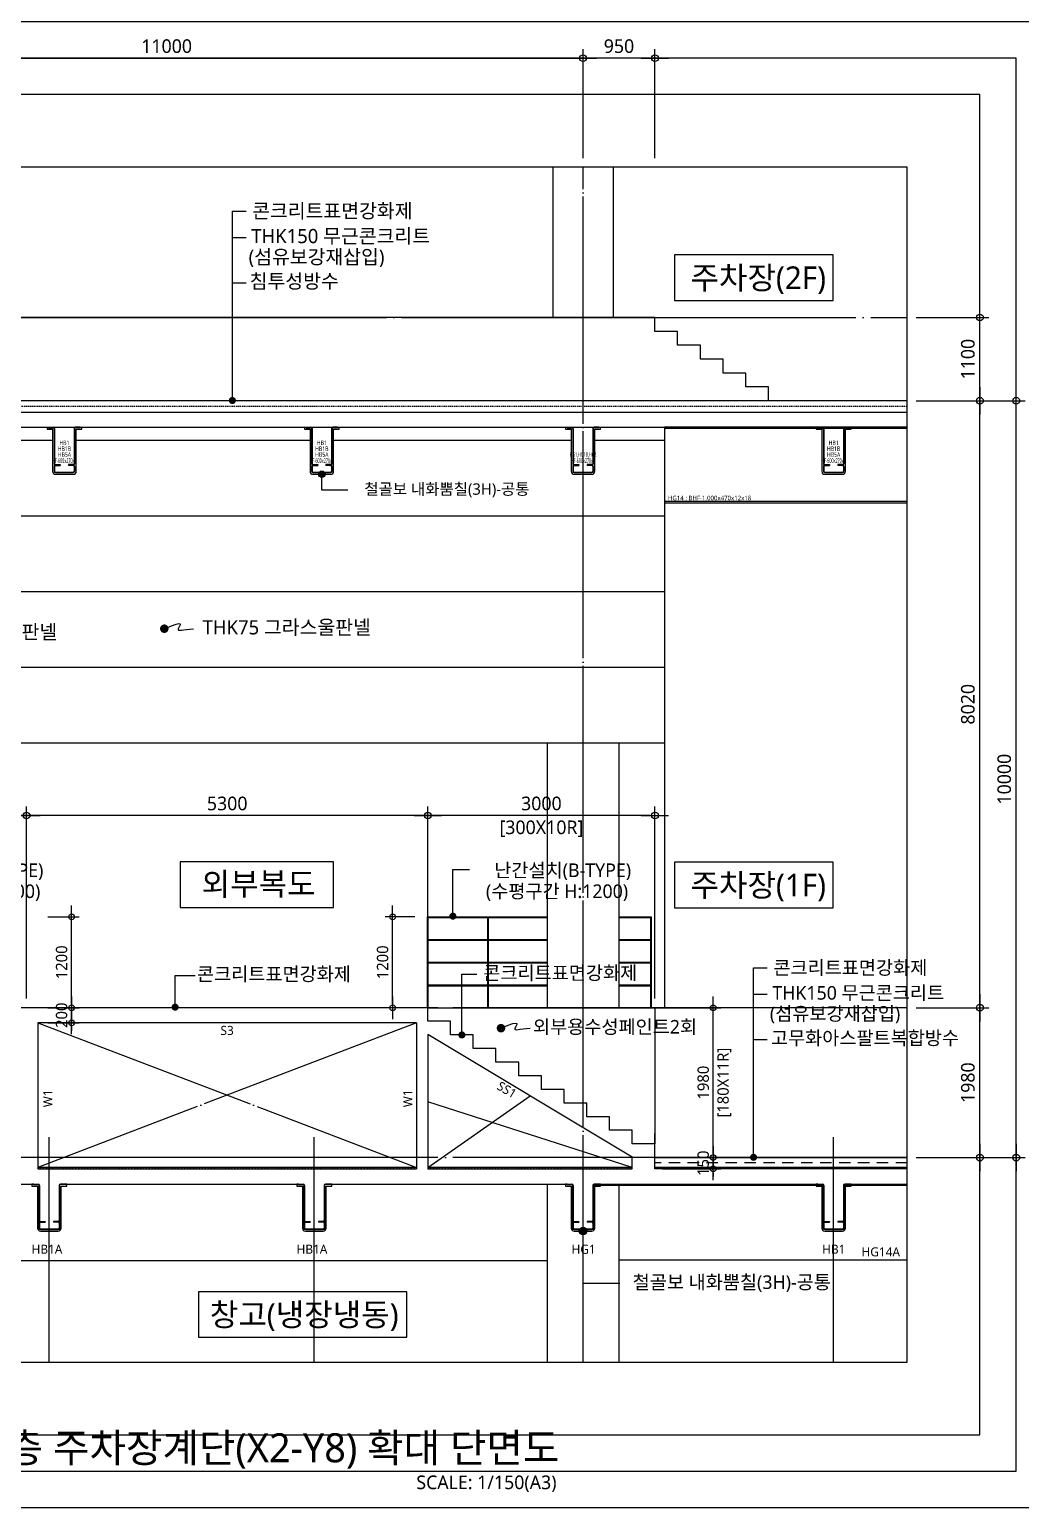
# Model space of a CAD drawing. Header units: millimetres. Extents: x 13515 to 183937, y -33900 to -660.
# Drawn here: x 85457 to 98546, y -33420 to -13892 of the extents above; entities that cross this region are included whole.
import ezdxf
from ezdxf.enums import TextEntityAlignment as Align

# ---------------------------------------------------------------- set-up
doc = ezdxf.new("R2010")
doc.units = ezdxf.units.MM
doc.header["$LTSCALE"] = 100
doc.header["$MEASUREMENT"] = 0
doc.header["$PDSIZE"] = -10
for name, pattern in [('CEN', [62, 60, -1, 0, -1]), ('HID', [2.5, 1.5, -1]), ('HIDDEN', [2, 1, -1])]:
    doc.linetypes.add(name, pattern=pattern)
doc.layers.get('0').update_dxf_attribs({"linetype": 'CONTINUOUS'})
doc.layers.get('Defpoints').update_dxf_attribs({"color": 171, "linetype": 'CONTINUOUS'})
for name, color, linetype in [('CEN', 1, 'CEN'), ('CEN(ST)', 1, 'CEN'), ('CON', 2, 'CONTINUOUS'), ('ELE-6', 8, 'CONTINUOUS'), ('ELE6', 8, 'CONTINUOUS'), ('ELE9', 9, 'CONTINUOUS'), ('FIN', 8, 'CONTINUOUS'), ('FIN(내화피복)', 8, 'CONTINUOUS'), ('FIN(패널-T75 글라스울)', 6, 'CONTINUOUS'), ('FIN-2', 9, 'CONTINUOUS'), ('HF', 3, 'CONTINUOUS'), ('LED', 7, 'CONTINUOUS'), ('NDIM', 7, 'CONTINUOUS'), ('S-SBEAM-HF', 4, 'CONTINUOUS'), ('S-SGIRDER-HF', 3, 'CONTINUOUS'), ('SYM', 7, 'CONTINUOUS'), ('TEXT', 3, 'CONTINUOUS'), ('TEXT(MIN)', 7, 'CONTINUOUS'), ('TEXT(노트)', 7, 'CONTINUOUS'), ('TEXT(실명)', 3, 'CONTINUOUS'), ('wire-meshes', 1, 'CONTINUOUS'), ('방수', 8, 'HIDDEN')]:
    doc.layers.add(name, color=color, linetype=linetype)
doc.styles.add('CGS', font='cgse', dxfattribs={"bigfont": 'cgs'})
doc.styles.add('TE', font='malgun_0.ttf')
doc.styles.add('나눔바른고딕', font='NanumBarunGothic.ttf')
doc.dimstyles.new('NDIM 1200', dxfattribs={"dimscale": 75, "dimtxt": 3, "dimasz": 1, "dimexe": 2, "dimexo": 2, "dimgap": 1, "dimtad": 1, "dimdec": 0, "dimdsep": 46, "dimtxsty": 'CGS', "dimblk": 'DOT0', "dimcen": 1, "dimdle": 8, "dimclrd": 256, "dimclre": 256, "dimclrt": 256, "dimadec": 0, "dimazin": 0, "dimtfac": 1, "dimtdec": 0, "dimtix": 1, "dimtmove": 2, "dimatfit": 3, "dimldrblk": 'DOT0', "dimfxl": 1, "dimtolj": 1, "dimtzin": 0, "dimlwd": -1, "dimlwe": -1, "dimarcsym": 0})

# ---------------------------------------------------------------- blocks, each defined once
blk = doc.blocks.new('DOT0')
blk.add_line((-3, 0), (3, 0))
at = {"color": 6}
blk.add_circle((0, 0), 0.75, dxfattribs=at)
blk = doc.blocks.new('*D405')
at = {"layer": 'Defpoints', "color": 0, "ltscale": 0.4, "transparency": 16777216}
for p in [(93718, -26817), (94487, -26817), (93718, -28797)]:
    blk.add_point(p, dxfattribs=at)
at = {"layer": 'NDIM', "ltscale": 0.4, "transparency": 16777216}
for p, q in [((93818, -26817), (94587, -26817)), ((94487, -28747), (94487, -26867)), ((93818, -28797), (94587, -28797))]:
    blk.add_line(p, q, dxfattribs=at)
at = {"layer": 'NDIM', "ltscale": 0.4, "transparency": 16777216, "xscale": 50, "yscale": 50, "zscale": 50}
for p, rotation in [((94487, -26817), 90), ((94487, -28797), 270)]:
    blk.add_blockref('DOT0', p, dxfattribs=dict(at, rotation=rotation))
at = {"layer": 'NDIM', "ltscale": 0.4, "transparency": 16777216, "char_height": 150, "attachment_point": 5, "rotation": 90, "style": '나눔바른고딕'}
for s, insert in [('\\A1;[180X11R]', (94634, -27807)), ('\\A1;1980', (94356, -27807))]:
    blk.add_mtext(s, dxfattribs=dict(at, insert=insert))
blk = doc.blocks.new('*D406')
at = {"layer": 'Defpoints', "color": 0, "ltscale": 0.4, "transparency": 16777216}
for p in [(93718, -28797), (94487, -28797), (93718, -28947)]:
    blk.add_point(p, dxfattribs=at)
at = {"layer": 'NDIM', "ltscale": 0.4, "transparency": 16777216}
for p, q in [((94487, -28747), (94487, -28697)), ((93818, -28797), (94587, -28797)), ((94487, -28947), (94487, -28797)), ((93818, -28947), (94587, -28947)), ((94487, -28997), (94487, -29047))]:
    blk.add_line(p, q, dxfattribs=at)
at = {"layer": 'NDIM', "ltscale": 0.4, "transparency": 16777216, "xscale": 50, "yscale": 50, "zscale": 50}
for p, rotation in [((94487, -28797), 270), ((94487, -28947), 90)]:
    blk.add_blockref('DOT0', p, dxfattribs=dict(at, rotation=rotation))
at = {"layer": 'NDIM', "ltscale": 0.4, "transparency": 16777216, "insert": (94356, -28872), "char_height": 150, "attachment_point": 5, "rotation": 90, "style": '나눔바른고딕'}
blk.add_mtext('\\A1;150', dxfattribs=at)
blk = doc.blocks.new('*U15')
at = {"layer": 'Defpoints'}
blk.add_point((0, 0), dxfattribs=at)
at = {"layer": 'HF'}
for p, q in [((-209, 0), (-147, 0)), ((-209, 0), (-209, -6)), ((209, 0), (147, 0)), ((209, 0), (209, -6)), ((-209, -6), (-147, -6)), ((-135, -18), (-135, -482)), ((-129, -18), (-129, -482)), ((129, -18), (129, -482)), ((135, -18), (135, -482)), ((209, -6), (147, -6)), ((-135, -518), (-135, -582)), ((-129, -518), (-129, -582)), ((-117, -494), (-55, -494)), ((-117, -500), (-55, -500)), ((-117, -506), (-55, -506)), ((-55, -494), (-55, -500)), ((-55, -500), (-55, -506)), ((117, -494), (55, -494)), ((55, -494), (55, -500)), ((117, -500), (55, -500)), ((55, -500), (55, -506)), ((117, -506), (55, -506)), ((129, -518), (129, -582)), ((135, -518), (135, -582)), ((-117, -594), (117, -594)), ((-117, -600), (117, -600))]:
    blk.add_line(p, q, dxfattribs=at)
for centre, radius, start, end in [((-147, -18), 18, 360, 450), ((147, -18), 18, 90, 180), ((-147, -18), 12, 360, 450), ((147, -18), 12, 90, 180), ((-117, -482), 18, 180, 270), ((-117, -518), 18, 90, 180), ((-117, -582), 18, 180, 270), ((-117, -482), 12, 180, 270), ((-117, -518), 12, 90, 180), ((-117, -582), 12, 180, 270), ((117, -482), 12, 270, 360), ((117, -482), 18, 270, 360), ((117, -518), 18, 0, 90), ((117, -518), 12, 0, 90), ((117, -582), 12, 270, 360), ((117, -582), 18, 270, 360)]:
    blk.add_arc(centre, radius, start, end, dxfattribs=at)
blk = doc.blocks.new('*D407')
at = {"layer": 'Defpoints', "color": 0, "transparency": 16777216}
for p in [(90253, -25617), (90647, -25617), (90647, -26817)]:
    blk.add_point(p, dxfattribs=at)
at = {"layer": 'TEXT(노트)', "transparency": 16777216}
for p, q in [((90547, -25617), (90153, -25617)), ((90253, -26767), (90253, -25667)), ((90547, -26817), (90153, -26817))]:
    blk.add_line(p, q, dxfattribs=at)
at = {"layer": 'TEXT(노트)', "transparency": 16777216, "xscale": 50, "yscale": 50, "zscale": 50}
for p, rotation in [((90253, -25617), 90), ((90253, -26817), 270)]:
    blk.add_blockref('DOT0', p, dxfattribs=dict(at, rotation=rotation))
at = {"layer": 'TEXT(노트)', "transparency": 16777216, "insert": (90121, -26217), "char_height": 150, "attachment_point": 5, "rotation": 90, "style": '나눔바른고딕'}
blk.add_mtext('\\A1;1200', dxfattribs=at)
blk = doc.blocks.new('*D410')
at = {"layer": 'Defpoints', "color": 0, "ltscale": 0.4, "transparency": 16777216}
for p in [(85599, -25617), (86013, -25617), (85599, -26817)]:
    blk.add_point(p, dxfattribs=at)
at = {"layer": 'NDIM', "ltscale": 0.4, "transparency": 16777216}
for p, q in [((85699, -25617), (86113, -25617)), ((86013, -26767), (86013, -25667)), ((85699, -26817), (86113, -26817))]:
    blk.add_line(p, q, dxfattribs=at)
at = {"layer": 'NDIM', "ltscale": 0.4, "transparency": 16777216, "xscale": 50, "yscale": 50, "zscale": 50}
for p, rotation in [((86013, -25617), 90), ((86013, -26817), 270)]:
    blk.add_blockref('DOT0', p, dxfattribs=dict(at, rotation=rotation))
at = {"layer": 'NDIM', "ltscale": 0.4, "transparency": 16777216, "insert": (85881, -26217), "char_height": 150, "attachment_point": 5, "rotation": 90, "style": '나눔바른고딕'}
blk.add_mtext('\\A1;1200', dxfattribs=at)
blk = doc.blocks.new('*D411')
at = {"layer": 'Defpoints', "color": 0, "ltscale": 0.4, "transparency": 16777216}
for p in [(92768, -14270), (81768, -15710), (92768, -15710)]:
    blk.add_point(p, dxfattribs=at)
at = {"layer": 'NDIM', "ltscale": 0.4, "transparency": 16777216}
for p, q in [((81768, -15590), (81768, -14150)), ((92768, -15590), (92768, -14150)), ((81828, -14270), (92708, -14270))]:
    blk.add_line(p, q, dxfattribs=at)
at = {"layer": 'NDIM', "ltscale": 0.4, "transparency": 16777216, "xscale": 60, "yscale": 60, "zscale": 60, "rotation": 180}
blk.add_blockref('DOT0', (81768, -14270), dxfattribs=at)
at = {"layer": 'NDIM', "ltscale": 0.4, "transparency": 16777216, "xscale": 60, "yscale": 60, "zscale": 60}
blk.add_blockref('DOT0', (92768, -14270), dxfattribs=at)
at = {"layer": 'NDIM', "ltscale": 0.4, "transparency": 16777216, "insert": (87268, -14112), "char_height": 180, "attachment_point": 5, "style": '나눔바른고딕'}
blk.add_mtext('\\A1;11000', dxfattribs=at)
blk = doc.blocks.new('*D403')
at = {"layer": 'Defpoints', "color": 0, "ltscale": 0.4, "transparency": 16777216}
for p in [(92768, -14270), (92768, -15710), (93718, -15710)]:
    blk.add_point(p, dxfattribs=at)
at = {"layer": 'NDIM', "ltscale": 0.4, "transparency": 16777216}
for p, q in [((92768, -15590), (92768, -14150)), ((93718, -15590), (93718, -14150)), ((93658, -14270), (92828, -14270))]:
    blk.add_line(p, q, dxfattribs=at)
at = {"layer": 'NDIM', "ltscale": 0.4, "transparency": 16777216, "xscale": 60, "yscale": 60, "zscale": 60, "rotation": 180}
blk.add_blockref('DOT0', (92768, -14270), dxfattribs=at)
at = {"layer": 'NDIM', "ltscale": 0.4, "transparency": 16777216, "xscale": 60, "yscale": 60, "zscale": 60}
blk.add_blockref('DOT0', (93718, -14270), dxfattribs=at)
at = {"layer": 'NDIM', "ltscale": 0.4, "transparency": 16777216, "insert": (93243, -14112), "char_height": 180, "attachment_point": 5, "style": '나눔바른고딕'}
blk.add_mtext('\\A1;950', dxfattribs=at)
blk = doc.blocks.new('*D404')
at = {"layer": 'Defpoints', "color": 0, "ltscale": 0.4, "transparency": 16777216}
for p in [(85599, -26817), (85599, -27017), (86013, -27017)]:
    blk.add_point(p, dxfattribs=at)
at = {"layer": 'NDIM', "ltscale": 0.4, "transparency": 16777216}
for p, q in [((86013, -26767), (86013, -26717)), ((85699, -26817), (86113, -26817)), ((86013, -26817), (86013, -27017)), ((85699, -27017), (86113, -27017)), ((86013, -27067), (86013, -27117))]:
    blk.add_line(p, q, dxfattribs=at)
at = {"layer": 'NDIM', "ltscale": 0.4, "transparency": 16777216, "xscale": 50, "yscale": 50, "zscale": 50}
for p, rotation in [((86013, -26817), 270), ((86013, -27017), 90)]:
    blk.add_blockref('DOT0', p, dxfattribs=dict(at, rotation=rotation))
at = {"layer": 'NDIM', "ltscale": 0.4, "transparency": 16777216, "insert": (85881, -26917), "char_height": 150, "attachment_point": 5, "rotation": 90, "style": '나눔바른고딕'}
blk.add_mtext('\\A1;200', dxfattribs=at)
blk = doc.blocks.new('HF')
at = {"layer": 'Defpoints'}
blk.add_point((0, 0), dxfattribs=at)
at = {"layer": 'HF'}
for p, q in [((-209, 0), (-147, 0)), ((-209, 0), (-209, -6)), ((209, 0), (147, 0)), ((209, 0), (209, -6)), ((-209, -6), (-147, -6)), ((-135, -18), (-135, -482)), ((-129, -18), (-129, -482)), ((129, -18), (129, -482)), ((135, -18), (135, -482)), ((209, -6), (147, -6)), ((-135, -518), (-135, -582)), ((-129, -518), (-129, -582)), ((-117, -494), (-55, -494)), ((-117, -500), (-55, -500)), ((-117, -506), (-55, -506)), ((-55, -494), (-55, -500)), ((-55, -500), (-55, -506)), ((117, -494), (55, -494)), ((55, -494), (55, -500)), ((117, -500), (55, -500)), ((55, -500), (55, -506)), ((117, -506), (55, -506)), ((129, -518), (129, -582)), ((135, -518), (135, -582)), ((-117, -594), (117, -594)), ((-117, -600), (117, -600))]:
    blk.add_line(p, q, dxfattribs=at)
for centre, radius, start, end in [((-147, -18), 18, 0, 90), ((-147, -18), 12, 0, 90), ((147, -18), 18, 90, 180), ((147, -18), 12, 90, 180), ((-117, -482), 18, 180, 270), ((-117, -518), 18, 90, 180), ((-117, -582), 18, 180, 270), ((-117, -482), 12, 180, 270), ((-117, -518), 12, 90, 180), ((-117, -582), 12, 180, 270), ((117, -482), 12, 270, 0), ((117, -482), 18, 270, 0), ((117, -518), 18, 0, 90), ((117, -518), 12, 0, 90), ((117, -582), 12, 270, 0), ((117, -582), 18, 270, 0)]:
    blk.add_arc(centre, radius, start, end, dxfattribs=at)
blk = doc.blocks.new('HB1')
at = {"layer": 'S-SBEAM-HF'}
blk.add_blockref('HF', (0, 0), dxfattribs=at)
at = {"layer": 'Defpoints', "style": 'TE'}
for s, width, p in [('HB1', 0.7, (0, -206)), ('HB1B', 0.7, (0, -284)), ('HB5A', 0.7, (0, -361)), ('HF-600x270x6', 0.5, (0, -442))]:
    blk.add_text(s, height=60, dxfattribs=dict(at, width=width)).set_placement(p, align=Align.MIDDLE_CENTER)
blk = doc.blocks.new('HG1')
at = {"layer": 'S-SGIRDER-HF', "ltscale": 0.1}
blk.add_blockref('HF', (0, 0), dxfattribs=at)
at = {"layer": 'Defpoints', "style": 'TE', "width": 0.5}
for s, p in [('HG1,HG1B,HG2', (0, -361)), ('HF-600x270x6', (0, -442))]:
    blk.add_text(s, height=60, dxfattribs=at).set_placement(p, align=Align.MIDDLE_CENTER)
blk = doc.blocks.new('*D470')
at = {"layer": 'Defpoints', "color": 0, "ltscale": 0.4, "transparency": 16777216}
for p in [(90718, -24277), (90718, -25237), (93718, -26817)]:
    blk.add_point(p, dxfattribs=at)
at = {"layer": 'NDIM', "ltscale": 0.4, "transparency": 16777216}
for p, q in [((90718, -25117), (90718, -24157)), ((93718, -26697), (93718, -24157)), ((93658, -24277), (90778, -24277))]:
    blk.add_line(p, q, dxfattribs=at)
at = {"layer": 'NDIM', "ltscale": 0.4, "transparency": 16777216, "xscale": 60, "yscale": 60, "zscale": 60, "rotation": 180}
blk.add_blockref('DOT0', (90718, -24277), dxfattribs=at)
at = {"layer": 'NDIM', "ltscale": 0.4, "transparency": 16777216, "xscale": 60, "yscale": 60, "zscale": 60}
blk.add_blockref('DOT0', (93718, -24277), dxfattribs=at)
at = {"layer": 'NDIM', "ltscale": 0.4, "transparency": 16777216, "char_height": 180, "attachment_point": 5, "style": '나눔바른고딕'}
for s, insert in [('\\A1;3000', (92218, -24119)), ('\\A1;[300X10R]', (92218, -24453))]:
    blk.add_mtext(s, dxfattribs=dict(at, insert=insert))
blk = doc.blocks.new('*D471')
at = {"layer": 'Defpoints', "color": 0, "ltscale": 0.4, "transparency": 16777216}
for p in [(85418, -24277), (85418, -26817), (90718, -26817)]:
    blk.add_point(p, dxfattribs=at)
at = {"layer": 'NDIM', "ltscale": 0.4, "transparency": 16777216}
for p, q in [((85418, -26697), (85418, -24157)), ((90718, -26697), (90718, -24157)), ((90658, -24277), (85478, -24277))]:
    blk.add_line(p, q, dxfattribs=at)
at = {"layer": 'NDIM', "ltscale": 0.4, "transparency": 16777216, "xscale": 60, "yscale": 60, "zscale": 60, "rotation": 180}
blk.add_blockref('DOT0', (85418, -24277), dxfattribs=at)
at = {"layer": 'NDIM', "ltscale": 0.4, "transparency": 16777216, "xscale": 60, "yscale": 60, "zscale": 60}
blk.add_blockref('DOT0', (90718, -24277), dxfattribs=at)
at = {"layer": 'NDIM', "ltscale": 0.4, "transparency": 16777216, "insert": (88068, -24119), "char_height": 180, "attachment_point": 5, "style": '나눔바른고딕'}
blk.add_mtext('\\A1;5300', dxfattribs=at)
blk = doc.blocks.new('*D472')
at = {"layer": 'Defpoints', "color": 0, "ltscale": 0.4, "transparency": 16777216}
for p in [(84218, -24277), (84218, -26817), (85418, -26817)]:
    blk.add_point(p, dxfattribs=at)
at = {"layer": 'NDIM', "ltscale": 0.4, "transparency": 16777216}
for p, q in [((84218, -26697), (84218, -24157)), ((85418, -26697), (85418, -24157)), ((85358, -24277), (84278, -24277))]:
    blk.add_line(p, q, dxfattribs=at)
at = {"layer": 'NDIM', "ltscale": 0.4, "transparency": 16777216, "xscale": 60, "yscale": 60, "zscale": 60, "rotation": 180}
blk.add_blockref('DOT0', (84218, -24277), dxfattribs=at)
at = {"layer": 'NDIM', "ltscale": 0.4, "transparency": 16777216, "xscale": 60, "yscale": 60, "zscale": 60}
blk.add_blockref('DOT0', (85418, -24277), dxfattribs=at)
at = {"layer": 'NDIM', "ltscale": 0.4, "transparency": 16777216, "char_height": 180, "attachment_point": 5, "style": '나눔바른고딕'}
for s, insert in [('\\A1;1200', (84818, -24119)), ('\\A1;[300X4R]', (84818, -24453))]:
    blk.add_mtext(s, dxfattribs=dict(at, insert=insert))
blk = doc.blocks.new('*D481')
at = {"layer": 'Defpoints', "color": 0, "ltscale": 0.4, "transparency": 16777216}
for p in [(97050, -26817), (98010, -26817), (97050, -28797)]:
    blk.add_point(p, dxfattribs=at)
at = {"layer": 'NDIM', "ltscale": 0.4, "transparency": 16777216}
for p, q in [((97170, -26817), (98130, -26817)), ((98010, -28737), (98010, -26877)), ((97170, -28797), (98130, -28797))]:
    blk.add_line(p, q, dxfattribs=at)
at = {"layer": 'NDIM', "ltscale": 0.4, "transparency": 16777216, "xscale": 60, "yscale": 60, "zscale": 60}
for p, rotation in [((98010, -26817), 90), ((98010, -28797), 270)]:
    blk.add_blockref('DOT0', p, dxfattribs=dict(at, rotation=rotation))
at = {"layer": 'NDIM', "ltscale": 0.4, "transparency": 16777216, "insert": (97852, -27807), "char_height": 180, "attachment_point": 5, "rotation": 90, "style": '나눔바른고딕'}
blk.add_mtext('\\A1;1980', dxfattribs=at)
blk = doc.blocks.new('*D482')
at = {"layer": 'Defpoints', "color": 0, "ltscale": 0.4, "transparency": 16777216}
for p in [(97050, -18797), (98010, -18797), (97050, -26817)]:
    blk.add_point(p, dxfattribs=at)
at = {"layer": 'NDIM', "ltscale": 0.4, "transparency": 16777216}
for p, q in [((97170, -18797), (98130, -18797)), ((98010, -26757), (98010, -18857)), ((97170, -26817), (98130, -26817))]:
    blk.add_line(p, q, dxfattribs=at)
at = {"layer": 'NDIM', "ltscale": 0.4, "transparency": 16777216, "xscale": 60, "yscale": 60, "zscale": 60}
for p, rotation in [((98010, -18797), 90), ((98010, -26817), 270)]:
    blk.add_blockref('DOT0', p, dxfattribs=dict(at, rotation=rotation))
at = {"layer": 'NDIM', "ltscale": 0.4, "transparency": 16777216, "insert": (97852, -22807), "char_height": 180, "attachment_point": 5, "rotation": 90, "style": '나눔바른고딕'}
blk.add_mtext('\\A1;8020', dxfattribs=at)
blk = doc.blocks.new('*D483')
at = {"layer": 'Defpoints', "color": 0, "ltscale": 0.4, "transparency": 16777216}
for p in [(97050, -18797), (98490, -18797), (97050, -28797)]:
    blk.add_point(p, dxfattribs=at)
at = {"layer": 'NDIM', "ltscale": 0.4, "transparency": 16777216}
for p, q in [((97170, -18797), (98610, -18797)), ((98490, -28737), (98490, -18857)), ((97170, -28797), (98610, -28797))]:
    blk.add_line(p, q, dxfattribs=at)
at = {"layer": 'NDIM', "ltscale": 0.4, "transparency": 16777216, "xscale": 60, "yscale": 60, "zscale": 60}
for p, rotation in [((98490, -18797), 90), ((98490, -28797), 270)]:
    blk.add_blockref('DOT0', p, dxfattribs=dict(at, rotation=rotation))
at = {"layer": 'NDIM', "ltscale": 0.4, "transparency": 16777216, "insert": (98332, -23797), "char_height": 180, "attachment_point": 5, "rotation": 90, "style": '나눔바른고딕'}
blk.add_mtext('\\A1;10000', dxfattribs=at)
blk = doc.blocks.new('*D484')
at = {"layer": 'Defpoints', "color": 0, "ltscale": 0.4, "transparency": 16777216}
for p in [(97050, -17697), (98010, -17697), (97050, -18797)]:
    blk.add_point(p, dxfattribs=at)
at = {"layer": 'NDIM', "ltscale": 0.4, "transparency": 16777216}
for p, q in [((97170, -17697), (98130, -17697)), ((98010, -18737), (98010, -17757)), ((97170, -18797), (98130, -18797))]:
    blk.add_line(p, q, dxfattribs=at)
at = {"layer": 'NDIM', "ltscale": 0.4, "transparency": 16777216, "xscale": 60, "yscale": 60, "zscale": 60}
for p, rotation in [((98010, -17697), 90), ((98010, -18797), 270)]:
    blk.add_blockref('DOT0', p, dxfattribs=dict(at, rotation=rotation))
at = {"layer": 'NDIM', "ltscale": 0.4, "transparency": 16777216, "insert": (97852, -18247), "char_height": 180, "attachment_point": 5, "rotation": 90, "style": '나눔바른고딕'}
blk.add_mtext('\\A1;1100', dxfattribs=at)

msp = doc.modelspace()

# ---------------------------------------------------------------- hatches: boundary and pattern name
at = {"ltscale": 10000}
h = msp.add_hatch(color=256, dxfattribs=at)
h.dxf.hatch_style = 1
edge = h.paths.add_edge_path()
edge.add_arc((89317.9, -19767.7), 41.7, 360, 720, ccw=False)
h = msp.add_hatch(color=256, dxfattribs=at)
h.dxf.hatch_style = 1
edge = h.paths.add_edge_path()
edge.add_arc((92767.9, -29767.7), 50, 360, 720, ccw=False)

# ---------------------------------------------------------------- linework, layer by layer
for p, q in [((88136.2, -16639.4), (88317.5, -16639.4)), ((88136.2, -17237.5), (88317.5, -17237.5)), ((95020.8, -26639.4), (95202.1, -26639.4)), ((95020.8, -27237.5), (95202.1, -27237.5))]:
    msp.add_line(p, q)
for p, q in [((90717.9, -26816.7), (93717.9, -26816.7)), ((93717.9, -26816.7), (93717.9, -28616.7)), ((93717.9, -28796.7), (97050, -28796.7))]:
    msp.add_line(p, q, dxfattribs=at)
for points in [[(96071.4, -16870), (93975.9, -16870), (93975.9, -17470), (96071.4, -17470)], [(89472.2, -24891.2), (87447.4, -24891.2), (87447.4, -25491.2), (89472.2, -25491.2)], [(96071.4, -24895.1), (93975.9, -24895.1), (93975.9, -25495.1), (96071.4, -25495.1)], [(90441.1, -30570.5), (87688.2, -30570.5), (87688.2, -31170.5), (90441.1, -31170.5)]]:
    msp.add_lwpolyline(points, close=True, dxfattribs=at)
at = {"layer": 'CEN'}
for p, q in [((77970, -17696.7), (97050, -17696.7)), ((77970, -18946.7), (97050, -18946.7)), ((90708.9, -25616.7), (92292.9, -25616.7)), ((90708.9, -25616.7), (90708.9, -26816.7)), ((90708.9, -25625.7), (92292.9, -25625.7)), ((90717.9, -25625.7), (90717.9, -26816.7)), ((91505.4, -25625.7), (91505.4, -26816.7)), ((91514.4, -25625.7), (91514.4, -26816.7)), ((93242.9, -25616.7), (93667.9, -25616.7)), ((93242.9, -25625.7), (93667.9, -25625.7)), ((93658.9, -25625.7), (93658.9, -26816.7)), ((93667.9, -25616.7), (93667.9, -26816.7)), ((90717.9, -25916.7), (92292.9, -25916.7)), ((90717.9, -25925.7), (92292.9, -25925.7)), ((93242.9, -25916.7), (93658.9, -25916.7)), ((93242.9, -25925.7), (93658.9, -25925.7)), ((90717.9, -26216.7), (92292.9, -26216.7)), ((90717.9, -26225.7), (92292.9, -26225.7)), ((93242.9, -26216.7), (93658.9, -26216.7)), ((93242.9, -26225.7), (93658.9, -26225.7)), ((90717.9, -26516.7), (92292.9, -26516.7)), ((90717.9, -26525.7), (92292.9, -26525.7)), ((93242.9, -26516.7), (93658.9, -26516.7)), ((93242.9, -26525.7), (93658.9, -26525.7)), ((97050, -26816.7), (77970, -26816.7)), ((93717.9, -27727.2), (93722.6, -27719.5)), ((97050, -28796.7), (80767.9, -28796.7))]:
    msp.add_line(p, q, dxfattribs=at)
at = {"layer": 'CEN(ST)', "ltscale": 0.5}
for p, q in [((92767.9, -31500), (92767.9, -15710)), ((90567.9, -27016.7), (85567.9, -28926.7)), ((85567.9, -27016.7), (90567.9, -28926.7)), ((90717.9, -28926.7), (92067.9, -27981.7)), ((93417.9, -28926.7), (90717.9, -28059.2)), ((85717.9, -31500), (85717.9, -28526.9)), ((89217.9, -31500), (89217.9, -28526.9)), ((96077.9, -31500), (96077.9, -28526.9))]:
    msp.add_line(p, q, dxfattribs=at)
at = {"layer": 'CON', "ltscale": 0.1}
msp.add_line((82467.9, -19146.7), (97050, -19146.7), dxfattribs=at)
at = {"layer": 'CON', "ltscale": 1000}
for p, q in [((90567.9, -27016.7), (85567.9, -27016.7)), ((85567.9, -27016.7), (85567.9, -28946.7)), ((90567.9, -27016.7), (90567.9, -28946.7)), ((93417.9, -28791.7), (90717.9, -27171.7)), ((90717.9, -27171.7), (90717.9, -28946.7)), ((93417.9, -28946.7), (93417.9, -28791.7)), ((85567.9, -28946.7), (90567.9, -28946.7)), ((90717.9, -28946.7), (93417.9, -28946.7)), ((82467.9, -29146.7), (85570.9, -29146.7)), ((85864.9, -29146.7), (89070.9, -29146.7)), ((89364.9, -29146.7), (92620.9, -29146.7)), ((92914.9, -29146.7), (95930.9, -29146.7)), ((96224.9, -29146.7), (97050, -29146.7))]:
    msp.add_line(p, q, dxfattribs=at)
at = {"layer": 'CON', "ltscale": 0.1}
msp.add_lwpolyline([(82717.9, -18946.7), (97050, -18946.7)], dxfattribs=at)
at = {"layer": 'CON', "ltscale": 1000}
for points in [[(90717.9, -26816.7), (85417.9, -26816.7)], [(91917.9, -27716.7), (91917.9, -27536.7), (91617.9, -27536.7), (91617.9, -27356.7), (91317.9, -27356.7), (91317.9, -27176.7), (91017.9, -27176.7), (91017.9, -26996.7), (90717.9, -26996.7), (90717.9, -26816.7)], [(97050, -28946.7), (93717.9, -28946.7), (93717.9, -28796.7), (93717.9, -28616.7), (93417.9, -28616.7), (93417.9, -28436.7), (93117.9, -28436.7), (93117.9, -28256.7), (92817.9, -28256.7), (92817.9, -28076.7), (92517.9, -28076.7), (92517.9, -27896.7), (92217.9, -27896.7), (92217.9, -27716.7), (91917.9, -27716.7)]]:
    msp.add_lwpolyline(points, dxfattribs=at)
at = {"layer": 'Defpoints', "ltscale": 10000}
for points in [[(98970, -13790), (76050, -13790), (76050, -33420), (98970, -33420)], [(98490, -14270), (76530, -14270), (76530, -32940), (98490, -32940)], [(98010, -14750), (77010, -14750), (77010, -32460), (98010, -32460)], [(97050, -15710), (77970, -15710), (77970, -31500), (97050, -31500)]]:
    msp.add_lwpolyline(points, close=True, dxfattribs=at)
at = {"layer": 'ELE-6', "ltscale": 10000}
for p, q in [((82842.9, -19316.7), (85761.9, -19316.7)), ((86073.9, -19316.7), (89161.9, -19316.7)), ((89473.9, -19316.7), (92611.9, -19316.7)), ((92923.9, -19316.7), (93842.9, -19316.7)), ((93842.9, -19146.7), (93842.9, -26816.7)), ((82842.9, -20316.7), (93842.9, -20316.7)), ((82842.9, -21316.7), (93842.9, -21316.7)), ((82842.9, -22316.7), (93842.9, -22316.7)), ((82842.9, -23316.7), (93842.9, -23316.7)), ((93717.9, -26816.7), (93842.9, -26816.7))]:
    msp.add_line(p, q, dxfattribs=at)
at = {"layer": 'ELE6', "ltscale": 0.1}
for p, q in [((97050, -19164.7), (93842.9, -19164.7)), ((97050, -20126.7), (93842.9, -20126.7))]:
    msp.add_line(p, q, dxfattribs=at)
msp.add_lwpolyline([(97050, -19146.7), (93842.9, -19146.7), (93842.9, -20146.7), (97050, -20146.7)], dxfattribs=at)
at = {"layer": 'ELE9', "ltscale": 1000}
for p, q in [((93717.9, -17696.7), (82717.9, -17696.7)), ((92292.9, -23316.7), (92292.9, -26816.7)), ((93242.9, -23316.7), (93242.9, -26816.7))]:
    msp.add_line(p, q, dxfattribs=at)
for points in [[(92367.9, -15710), (92367.9, -17696.7)], [(93167.9, -15710), (93167.9, -17696.7)], [(95217.9, -18796.7), (95217.9, -18796.7), (95217.9, -18613.4), (94917.9, -18613.4), (94917.9, -18430.1), (94617.9, -18430.1), (94617.9, -18246.7), (94317.9, -18246.7), (94317.9, -18063.4), (94017.9, -18063.4), (94017.9, -17880.1), (93717.9, -17880.1), (93717.9, -17696.7)]]:
    msp.add_lwpolyline(points, dxfattribs=at)
at = {"layer": 'FIN', "ltscale": 10000}
for p, q in [((93717.9, -28796.7), (93717.9, -28646.7)), ((93687.9, -28796.7), (93687.9, -28796.7)), ((93717.9, -28796.7), (93717.9, -28796.7)), ((92292.9, -29146.7), (92292.9, -31500)), ((92903, -29163.7), (95942.9, -29163.7)), ((93242.9, -29146.7), (93242.9, -31500)), ((96213, -29163.7), (97050, -29163.7)), ((82467.9, -30158.7), (92292.9, -30158.7)), ((93242.9, -30146.7), (97050, -30146.7))]:
    msp.add_line(p, q, dxfattribs=at)
at = {"layer": 'FIN', "ltscale": 0.5}
msp.add_lwpolyline([(97050, -18796.7), (82717.9, -18796.7)], dxfattribs=at)
at = {"layer": 'FIN', "ltscale": 10000}
for points in [[(85926.9, -29146.7), (85926.9, -29152.7), (85864.9, -29152.7, 0.4142136), (85852.9, -29164.7), (85852.9, -29728.7, -0.4142136), (85834.9, -29746.7), (85600.9, -29746.7, -0.4142136), (85582.9, -29728.7), (85582.9, -29164.7, 0.4142136), (85570.9, -29152.7), (85508.9, -29152.7), (85508.9, -29146.7), (85487.9, -29146.7), (85487.9, -29173.7), (85561.9, -29173.7), (85561.9, -29728.7, 0.4142136), (85600.9, -29767.7), (85834.9, -29767.7, 0.4142136), (85873.9, -29728.7), (85873.9, -29173.7), (85947.9, -29173.7), (85947.9, -29146.7)], [(89426.9, -29146.7), (89426.9, -29152.7), (89364.9, -29152.7, 0.4142136), (89352.9, -29164.7), (89352.9, -29728.7, -0.4142136), (89334.9, -29746.7), (89100.9, -29746.7, -0.4142136), (89082.9, -29728.7), (89082.9, -29164.7, 0.4142136), (89070.9, -29152.7), (89008.9, -29152.7), (89008.9, -29146.7), (88987.9, -29146.7), (88987.9, -29173.7), (89061.9, -29173.7), (89061.9, -29728.7, 0.4142136), (89100.9, -29767.7), (89334.9, -29767.7, 0.4142136), (89373.9, -29728.7), (89373.9, -29173.7), (89447.9, -29173.7), (89447.9, -29146.7)], [(92976.9, -29146.7), (92976.9, -29152.7), (92914.9, -29152.7, 0.4142136), (92902.9, -29164.7), (92902.9, -29728.7, -0.4142136), (92884.9, -29746.7), (92650.9, -29746.7, -0.4142136), (92632.9, -29728.7), (92632.9, -29164.7, 0.4142136), (92620.9, -29152.7), (92558.9, -29152.7), (92558.9, -29146.7), (92537.9, -29146.7), (92537.9, -29173.7), (92611.9, -29173.7), (92611.9, -29728.7, 0.4142136), (92650.9, -29767.7), (92884.9, -29767.7, 0.4142136), (92923.9, -29728.7), (92923.9, -29173.7), (92997.9, -29173.7), (92997.9, -29146.7)], [(96286.9, -29146.7), (96286.9, -29152.7), (96224.9, -29152.7, 0.4142136), (96212.9, -29164.7), (96212.9, -29728.7, -0.4142136), (96194.9, -29746.7), (95960.9, -29746.7, -0.4142136), (95942.9, -29728.7), (95942.9, -29164.7, 0.4142136), (95930.9, -29152.7), (95868.9, -29152.7), (95868.9, -29146.7), (95847.9, -29146.7), (95847.9, -29173.7), (95921.9, -29173.7), (95921.9, -29728.7, 0.4142136), (95960.9, -29767.7), (96194.9, -29767.7, 0.4142136), (96233.9, -29728.7), (96233.9, -29173.7), (96307.9, -29173.7), (96307.9, -29146.7)]]:
    msp.add_lwpolyline(points, format="xyb", close=True, dxfattribs=at)
at = {"layer": 'FIN(내화피복)', "ltscale": 10000}
for points in [[(85687.9, -19146.7), (85687.9, -19173.7), (85761.9, -19173.7), (85761.9, -19728.7, 0.4142136), (85800.9, -19767.7), (86034.9, -19767.7, 0.4142136), (86073.9, -19728.7), (86073.9, -19173.7), (86147.9, -19173.7), (86147.9, -19146.7)], [(89087.9, -19146.7), (89087.9, -19173.7), (89161.9, -19173.7), (89161.9, -19728.7, 0.4142136), (89200.9, -19767.7), (89434.9, -19767.7, 0.4142136), (89473.9, -19728.7), (89473.9, -19173.7), (89547.9, -19173.7), (89547.9, -19146.7)], [(92537.9, -19146.7), (92537.9, -19173.7), (92611.9, -19173.7), (92611.9, -19728.7, 0.4142136), (92650.9, -19767.7), (92884.9, -19767.7, 0.4142136), (92923.9, -19728.7), (92923.9, -19173.7), (92997.9, -19173.7), (92997.9, -19146.7)], [(95847.9, -19146.7), (95847.9, -19173.7), (95921.9, -19173.7), (95921.9, -19728.7, 0.4142136), (95960.9, -19767.7), (96194.9, -19767.7, 0.4142136), (96233.9, -19728.7), (96233.9, -19173.7), (96307.9, -19173.7), (96307.9, -19146.7)]]:
    msp.add_lwpolyline(points, format="xyb", dxfattribs=at)
at = {"layer": 'FIN(패널-T75 글라스울)', "ltscale": 0.1}
msp.add_line((93717.9, -28616.7), (93717.9, -28476.8), dxfattribs=at)
at = {"layer": 'FIN-2', "ltscale": 0.1}
for p, q in [((90567.9, -28926.7), (85567.9, -28926.7)), ((93417.9, -28926.7), (90717.9, -28926.7)), ((97050, -28926.7), (93717.9, -28926.7))]:
    msp.add_line(p, q, dxfattribs=at)
at = {"layer": 'LED', "ltscale": 10000}
for p, q in [((89317.9, -19978.1), (89317.9, -19767.7)), ((89661.5, -19978.1), (89317.9, -19978.1)), ((92767.9, -30460.7), (92767.9, -29767.7)), ((93254.1, -30460.7, 0), (92767.9, -30460.7))]:
    msp.add_line(p, q, dxfattribs=at)
at = {"layer": 'LED'}
for points in [[(88136.2, -18793.3), (88136.2, -16290.9), (88317.5, -16290.9)], [(87237.4, -21808.5), (87331.1, -21769.4), (87393.2, -21748.4), (87429.4, -21741.9), (87445.3, -21746.6), (87446.7, -21759.2), (87439.2, -21776.1), (87428.4, -21794.2), (87420.1, -21809.8), (87419, -21820.4), (87425.8, -21826.1), (87440.3, -21827.9), (87462.5, -21826.6), (87492, -21823.1), (87528.8, -21818.3), (87572.6, -21813.2), (87623.2, -21808.5)], [(91048.6, -25607.2), (91048.6, -24989.8), (91266.9, -24989.8)], [(95020.8, -28793.3), (95020.8, -26290.9), (95202.1, -26290.9)], [(87380, -26809.4), (87380, -26390.2), (87644.7, -26390.2)], [(91167.9, -27176.7), (91167.9, -26375.4), (91363.5, -26375.4)], [(91684.4, -27087.7), (91778.1, -27048.6), (91840.2, -27027.5), (91876.4, -27021), (91892.3, -27025.8), (91893.7, -27038.3), (91886.2, -27055.3), (91875.4, -27073.3), (91867.1, -27089), (91866, -27099.6), (91872.8, -27105.3), (91887.3, -27107.1), (91909.5, -27105.8), (91939, -27102.3), (91975.8, -27097.5), (92019.6, -27092.3), (92070.2, -27087.7)]]:
    msp.add_lwpolyline(points, dxfattribs=at)
for points, const_width in [([(88136.2, -18816.8, 1), (88136.2, -18769.9, 1)], 46.9), ([(87237.4, -21780.4, -1), (87237.4, -21836.6, -1)], 56.2), ([(91048.6, -25630.7, -1), (91048.6, -25583.8, -1)], 46.9), ([(87380, -26832.8, 1), (87380, -26786, 1)], 46.9), ([(91167.9, -27200.2, 1), (91167.9, -27153.3, 1)], 46.9), ([(91684.4, -27059.5, -1), (91684.4, -27115.8, -1)], 56.2), ([(95020.8, -28816.8, 1), (95020.8, -28769.9, 1)], 46.9)]:
    msp.add_lwpolyline(points, format="xyb", close=True, dxfattribs=dict(at, const_width=const_width))
at = {"layer": 'LED', "ltscale": 10000}
for centre, radius in [((89317.9, -19767.7), 41.7), ((92767.9, -29767.7), 50)]:
    msp.add_circle(centre, radius, dxfattribs=at)
at = {"layer": 'SYM'}
msp.add_line((82094.4, -32940), (92767.9, -32940), dxfattribs=at)
at = {"layer": 'wire-meshes', "linetype": 'HID'}
msp.add_line((97050, -28866.5), (93717.9, -28866.5), dxfattribs=at)
at = {"layer": 'wire-meshes', "linetype": 'HID', "ltscale": 0.1}
msp.add_lwpolyline([(97050, -18871.7), (82717.9, -18871.7)], dxfattribs=at)
at = {"layer": '방수', "ltscale": 0.1}
for p, q in [((90567.9, -28936.7), (85567.9, -28936.7)), ((93417.9, -28936.7), (90717.9, -28936.7)), ((97050, -28936.7), (93717.9, -28936.7))]:
    msp.add_line(p, q, dxfattribs=at)

# ---------------------------------------------------------------- block references
at = {"layer": 'HF'}
for p in [(85717.9, -29146.7), (89217.9, -29146.7), (92767.9, -29146.7), (96077.9, -29146.7)]:
    msp.add_blockref('*U15', p, dxfattribs=at)
at = {"layer": 'S-SBEAM-HF'}
for p in [(85917.9, -19146.7), (89317.9, -19146.7), (96077.9, -19146.7)]:
    msp.add_blockref('HB1', p, dxfattribs=at)
at = {"layer": 'S-SGIRDER-HF', "ltscale": 0.1}
msp.add_blockref('HG1', (92767.9, -19146.7), dxfattribs=at)

# ---------------------------------------------------------------- texts
at = {"layer": 'Defpoints', "style": 'TE'}
msp.add_text('HG14 : BHF-1,000x470x12x18', height=60, dxfattribs=at).set_placement((94440, -20081.8), align=Align.MIDDLE_CENTER)
at = {"layer": 'TEXT', "style": '나눔바른고딕'}
msp.add_text('지상1층 주차장계단(X2-Y8) 확대 단면도', height=384, dxfattribs=at).set_placement((92455.7, -32631.6), align=Align.MIDDLE_RIGHT)
msp.add_text('SCALE: 1/150(A3)', height=180, dxfattribs=at).set_placement((92418.1, -32998.2), align=Align.TOP_RIGHT)
at = {"layer": 'TEXT(MIN)', "style": '나눔바른고딕'}
for height, p in [(150, (92061.3, -19963.5)), (180, (96042.3, -30443.1, 0))]:
    msp.add_text('철골보 내화뿜칠(3H)-공통', height=height, dxfattribs=at).set_placement(p, align=Align.MIDDLE_RIGHT)
at = {"layer": 'TEXT(노트)', "style": '나눔바른고딕'}
for s, height, p in [('콘크리트표면강화제', 187.5, (88398.2, -16288)), ('THK150 무근콘크리트', 187.5, (88385, -16620.6)), ('(섬유보강재삽입)', 187.5, (88351.6, -16895.2)), ('침투성방수', 187.5, (88365.4, -17216.7)), ('콘크리트표면강화제', 180, (87668.6, -26371.5)), ('콘크리트표면강화제', 180, (91450.6, -26356.7)), ('콘크리트표면강화제', 180, (95282.9, -26288)), ('THK150 무근콘크리트', 180, (95269.6, -26620.6)), ('(섬유보강재삽입)', 180, (95236.2, -26895.2)), ('S3', 120, (87979.1, -27117)), ('외부용수성페인트2회', 180, (92107.5, -27069)), ('고무화아스팔트복합방수', 180, (95250, -27216.7)), ('HB1A', 120, (85484.3, -30008)), ('HB1A', 120, (88984.3, -30008)), ('HG1', 120, (92616.8, -30008)), ('HB1', 120, (95926.8, -30008)), ('HG14A', 120, (96446.6, -30042.6))]:
    msp.add_text(s, height=height, dxfattribs=at).set_placement(p, align=Align.MIDDLE_LEFT)
for s, height, p in [('THK75 그라스울판넬', 187.5, (89965.5, -21790.6)), ('THK75 그라스울판넬', 187.5, (85822.3, -21850.7)), ('난간설치(B-TYPE)', 180, (85639.4, -25000.5)), ('난간설치(B-TYPE)', 180, (93403.1, -25000.5)), ('(수평구간 H:1200)', 180, (85600, -25277.6)), ('(수평구간 H:1200)', 180, (93363.7, -25277.6))]:
    msp.add_text(s, height=height, dxfattribs=at).set_placement(p, align=Align.MIDDLE_RIGHT)
for s, rotation, p in [('SS1', 329.18155, (91650, -27834.5)), ('W1', 90, (85698.4, -28131.9)), ('W1', 90, (90452.7, -28131.9))]:
    msp.add_text(s, height=120, rotation=rotation, dxfattribs=at).set_placement(p, align=Align.MIDDLE_LEFT)
at = {"layer": 'TEXT(실명)', "style": '나눔바른고딕'}
for s, p in [('주차장(2F)', (95082.3, -17185.7)), ('외부복도', (88483.2, -25179.6)), ('주차장(1F)', (95082.3, -25210.8)), ('창고(냉장냉동)', (89085.1, -30886.3))]:
    msp.add_text(s, height=300, dxfattribs=at).set_placement(p, align=Align.MIDDLE)

# ---------------------------------------------------------------- dimensions: what is measured, and where the dimension line sits
at = {"layer": 'NDIM', "ltscale": 0.4}
dim = msp.add_linear_dim(base=(92767.9, -14270), p1=(81767.9, -15710), p2=(92767.9, -15710), dimstyle='NDIM 1200', override={"dimscale": 60, "dimtxsty": '나눔바른고딕'}, dxfattribs=at)
dim.commit()
dim.dimension.update_dxf_attribs({"geometry": '*D411', "text_midpoint": (87267.9, -14112.3)})
for base, p1, p2, angle, override, picture, middle in [((92767.9, -14270), (93717.9, -15710), (92767.9, -15710), 180, {"dimscale": 60, "dimtxsty": '나눔바른고딕'}, '*D403', (93242.9, -14112.1)), ((98010, -17696.7), (97050, -18796.7), (97050, -17696.7), 90, {"dimscale": 60, "dimtxsty": '나눔바른고딕'}, '*D484', (97852.3, -18246.7)), ((98010, -18796.7), (97050, -26816.7), (97050, -18796.7), 90, {"dimscale": 60, "dimtxsty": '나눔바른고딕'}, '*D482', (97852.3, -22806.7)), ((98490, -18796.7), (97050, -28796.7), (97050, -18796.7), 90, {"dimscale": 60, "dimtxsty": '나눔바른고딕'}, '*D483', (98332.3, -23796.7)), ((85417.9, -24276.7), (90717.9, -26816.7), (85417.9, -26816.7), 180, {"dimscale": 60, "dimtxsty": '나눔바른고딕'}, '*D471', (88067.9, -24118.9)), ((86012.7, -25616.7), (85598.7, -26816.7), (85598.7, -25616.7), 90, {"dimscale": 50, "dimtxsty": '나눔바른고딕'}, '*D410', (85881.2, -26216.7)), ((86012.7, -27016.7), (85598.7, -26816.7), (85598.7, -27016.7), 270, {"dimscale": 50, "dimtxsty": '나눔바른고딕'}, '*D404', (85881.2, -26916.7)), ((98010, -26816.7), (97050, -28796.7), (97050, -26816.7), 90, {"dimscale": 60, "dimtxsty": '나눔바른고딕'}, '*D481', (97852.1, -27806.7)), ((94487.1, -28796.7), (93717.9, -28946.7), (93717.9, -28796.7), 90, {"dimscale": 50, "dimtxsty": '나눔바른고딕'}, '*D406', (94355.7, -28871.7))]:
    dim = msp.add_linear_dim(base=base, p1=p1, p2=p2, angle=angle, dimstyle='NDIM 1200', override=override, dxfattribs=at)
    dim.commit()
    dim.dimension.update_dxf_attribs({"geometry": picture, "text_midpoint": middle})
for base, p1, p2, angle, text, override, picture, middle in [((84217.9, -24276.7), (85417.9, -26816.7), (84217.9, -26816.7), 180, '<>\\X[300X4R]', {"dimscale": 60, "dimtxsty": '나눔바른고딕'}, '*D472', (84817.9, -24276.7)), ((90717.9, -24276.7), (93717.9, -26816.7), (90717.9, -25236.7), 180, '<>\\X[300X10R]', {"dimscale": 60, "dimtxsty": '나눔바른고딕'}, '*D470', (92217.9, -24276.7)), ((94487.1, -26816.7), (93717.9, -28796.7), (93717.9, -26816.7), 90, '<>\\X[180X11R]', {"dimscale": 50, "dimtxsty": '나눔바른고딕'}, '*D405', (94487.1, -27806.7))]:
    dim = msp.add_linear_dim(base=base, p1=p1, p2=p2, angle=angle, text=text, dimstyle='NDIM 1200', override=override, dxfattribs=at)
    dim.commit()
    dim.dimension.update_dxf_attribs({"geometry": picture, "text_midpoint": middle})
at = {"layer": 'TEXT(노트)'}
dim = msp.add_linear_dim(base=(90252.6, -25616.7), p1=(90647.1, -26816.7), p2=(90647.1, -25616.7), angle=90, dimstyle='NDIM 1200', override={"dimscale": 50, "dimtxsty": '나눔바른고딕'}, dxfattribs=at)
dim.commit()
dim.dimension.update_dxf_attribs({"geometry": '*D407', "text_midpoint": (90121.2, -26216.7)})

doc.saveas('drawing.dxf')
